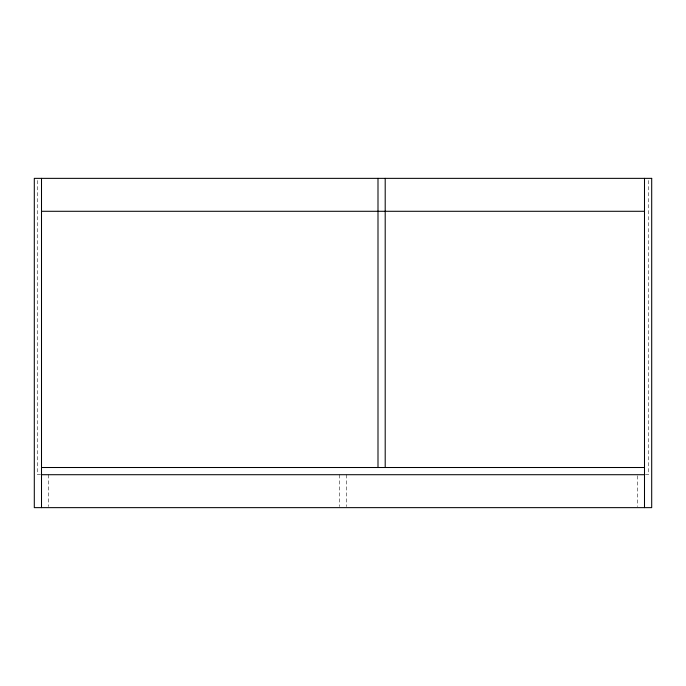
<?xml version="1.0" encoding="UTF-8"?>
<svg xmlns="http://www.w3.org/2000/svg" width="686" height="686" viewBox="0 0 686 686"><rect width="100%" height="100%" fill="white"/><g stroke="black" fill="none" stroke-linecap="round" stroke-linejoin="round"><path stroke-width="0.51" stroke-dasharray="3.43 2.57" d="M40.603 474.712L37.387 474.712L37.387 178.36M645.397 474.712L648.613 474.712L648.613 178.36M637.294 475.775L637.294 506.577M346.601 474.712L346.601 506.577M339.399 474.712L339.399 506.577M48.706 474.712L48.706 506.577"/><path stroke-width="1.03" d="M41.503 211.288L644.497 211.288M41.503 467.509L644.497 467.509M41.503 474.712L644.497 474.712M644.497 178.36L644.497 507.64M385.198 178.36L385.198 467.509M377.995 178.36L377.995 467.509M41.503 178.36L41.503 507.64M651.7 178.36L34.3 178.36L34.3 507.64L651.7 507.64L651.7 178.36"/></g></svg>
